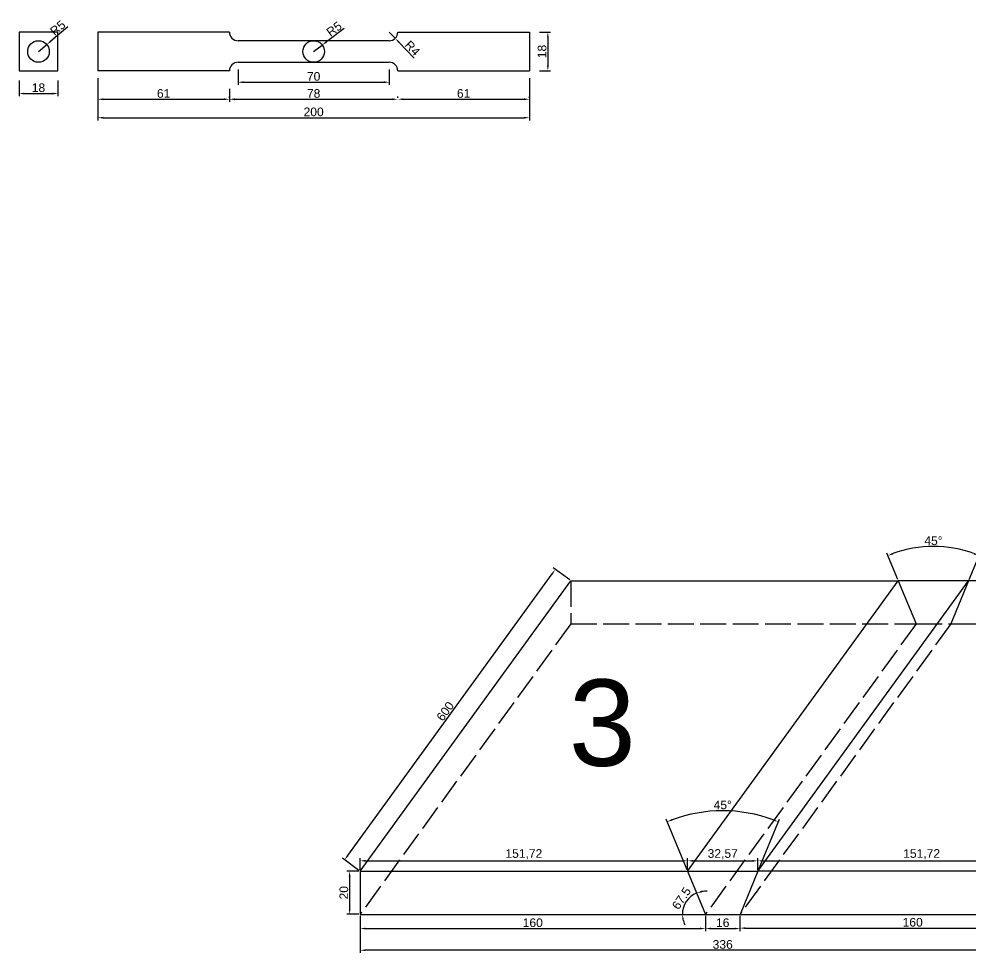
# Model space of a CAD drawing. Header units: millimetres. Extents: x 3071 to 17740, y -10095 to 4997.
# Drawn here: x 8612.6 to 9053.6, y 2220.3 to 2652.7 of the extents above; entities that cross this region are included whole.
import ezdxf

# ---------------------------------------------------------------- set-up
doc = ezdxf.new("R2010")
doc.units = ezdxf.units.MM
doc.linetypes.add('ACAD_ISO02W100', pattern=[15, 12, -3])
doc.layers.add('尺寸标注', color=6, linetype='Continuous')
doc.layers.add('标号', color=4, linetype='Continuous')
doc.styles.get("Standard").update_dxf_attribs({"font": 'arial.ttf'})
doc.dimstyles.new('ISO-25-old', dxfattribs={"dimtxt": 4, "dimasz": 2.5, "dimexe": 1.25, "dimexo": 0.625, "dimtad": 1, "dimtxsty": 'Standard', "dimcen": 2.5, "dimadec": 0, "dimazin": 0, "dimtfac": 1, "dimtmove": 0, "dimatfit": 3, "dimfxl": 1, "dimarcsym": 0})

# ---------------------------------------------------------------- blocks, each defined once
blk = doc.blocks.new('*D28')
at = {"layer": 'Defpoints', "color": 0, "transparency": 16777216}
for p in [(8770.58, 2238.15), (8930.58, 2238.15), (8930.58, 2231.57)]:
    blk.add_point(p, dxfattribs=at)
at = {"layer": '尺寸标注', "color": 0, "lineweight": -2, "transparency": 16777216}
for p, q in [((8770.58, 2237.52), (8770.58, 2230.32)), ((8930.58, 2237.52), (8930.58, 2230.32)), ((8773.08, 2231.57), (8928.08, 2231.57))]:
    blk.add_line(p, q, dxfattribs=at)
at = {"layer": '尺寸标注', "color": 0, "transparency": 16777216}
for points in [[(8773.08, 2231.98), (8773.08, 2231.15), (8770.58, 2231.57)], [(8928.08, 2231.98), (8928.08, 2231.15), (8930.58, 2231.57)]]:
    blk.add_solid(points, dxfattribs=at)
at = {"layer": '尺寸标注', "color": 0, "transparency": 16777216, "insert": (8850.58, 2234.23), "char_height": 4, "attachment_point": 5}
blk.add_mtext('160', dxfattribs=at)
blk = doc.blocks.new('*D29')
at = {"layer": 'Defpoints', "color": 0, "transparency": 16777216}
for p in [(8770.58, 2258.15), (8765.75, 2238.15), (8770.58, 2238.15)]:
    blk.add_point(p, dxfattribs=at)
at = {"layer": '尺寸标注', "color": 0, "lineweight": -2, "transparency": 16777216}
for p, q in [((8769.96, 2258.15), (8764.5, 2258.15)), ((8765.75, 2255.65), (8765.75, 2240.65)), ((8769.96, 2238.15), (8764.5, 2238.15))]:
    blk.add_line(p, q, dxfattribs=at)
at = {"layer": '尺寸标注', "color": 0, "transparency": 16777216}
for points in [[(8765.33, 2255.65), (8766.16, 2255.65), (8765.75, 2258.15)], [(8765.33, 2240.65), (8766.16, 2240.65), (8765.75, 2238.15)]]:
    blk.add_solid(points, dxfattribs=at)
at = {"layer": '尺寸标注', "color": 0, "transparency": 16777216, "insert": (8763.08, 2248.15), "char_height": 4, "attachment_point": 5, "rotation": 90}
blk.add_mtext('20', dxfattribs=at)
blk = doc.blocks.new('*D30')
at = {"layer": 'Defpoints', "color": 0, "transparency": 16777216}
for p in [(8861.01, 2397.81), (8868.2, 2392.59), (8770.58, 2258.15)]:
    blk.add_point(p, dxfattribs=at)
at = {"layer": '尺寸标注', "color": 0, "lineweight": -2, "transparency": 16777216}
for p, q in [((8764.86, 2265.39), (8859.54, 2395.79)), ((8867.7, 2392.96), (8860, 2398.55)), ((8770.07, 2258.51), (8762.38, 2264.1))]:
    blk.add_line(p, q, dxfattribs=at)
at = {"layer": '尺寸标注', "color": 0, "transparency": 16777216}
for points in [[(8859.21, 2396.04), (8859.88, 2395.55), (8861.01, 2397.81)], [(8764.52, 2265.63), (8765.2, 2265.14), (8763.39, 2263.37)]]:
    blk.add_solid(points, dxfattribs=at)
at = {"layer": '尺寸标注', "color": 0, "transparency": 16777216, "insert": (8810.04, 2332.16), "char_height": 4, "attachment_point": 5, "rotation": 54.0168}
blk.add_mtext('600', dxfattribs=at)
blk = doc.blocks.new('*D31')
at = {"layer": 'Defpoints', "color": 0, "transparency": 16777216}
for p in [(8922.3, 2258.15), (8923.03, 2245.7), (8770.58, 2238.15), (8930.58, 2238.15), (8930.58, 2238.15)]:
    blk.add_point(p, dxfattribs=at)
at = {"layer": '尺寸标注', "color": 0, "lineweight": -2, "transparency": 16777216}
for start, end in [(112.5, 180), (85.6085, 99.0543), (193.4457, 206.8915)]:
    blk.add_arc((8930.58, 2238.15), 10.68, start, end, dxfattribs=at)
at = {"layer": '尺寸标注', "color": 0, "transparency": 16777216}
for points in [[(8929.01, 2248.29), (8928.79, 2249.09), (8926.49, 2248.01)], [(8919.78, 2235.61), (8920.61, 2235.71), (8919.9, 2238.15)]]:
    blk.add_solid(points, dxfattribs=at)
at = {"layer": '尺寸标注', "color": 0, "transparency": 16777216, "insert": (8919.48, 2245.56), "char_height": 4, "attachment_point": 5, "rotation": 56.25}
blk.add_mtext('67.5', dxfattribs=at)
blk = doc.blocks.new('*D24')
at = {"layer": 'Defpoints', "color": 0, "transparency": 16777216}
for p in [(8922.3, 2262.91), (8770.58, 2258.15), (8922.3, 2258.15)]:
    blk.add_point(p, dxfattribs=at)
at = {"layer": '尺寸标注', "color": 0, "lineweight": -2, "transparency": 16777216}
for p, q in [((8770.58, 2258.77), (8770.58, 2264.16)), ((8773.08, 2262.91), (8919.8, 2262.91)), ((8922.3, 2258.77), (8922.3, 2264.16))]:
    blk.add_line(p, q, dxfattribs=at)
at = {"layer": '尺寸标注', "color": 0, "transparency": 16777216}
for points in [[(8773.08, 2263.33), (8773.08, 2262.5), (8770.58, 2262.91)], [(8919.8, 2263.33), (8919.8, 2262.5), (8922.3, 2262.91)]]:
    blk.add_solid(points, dxfattribs=at)
at = {"layer": '尺寸标注', "color": 0, "transparency": 16777216, "insert": (8846.44, 2265.94), "char_height": 4, "attachment_point": 5}
blk.add_mtext('151,72', dxfattribs=at)
blk = doc.blocks.new('*D32')
at = {"layer": 'Defpoints', "color": 0, "transparency": 16777216}
for p in [(8930.58, 2238.15), (8946.58, 2238.15), (8946.58, 2231.57)]:
    blk.add_point(p, dxfattribs=at)
at = {"layer": '尺寸标注', "color": 0, "lineweight": -2, "transparency": 16777216}
for p, q in [((8930.58, 2237.52), (8930.58, 2230.32)), ((8946.58, 2237.52), (8946.58, 2230.32)), ((8933.08, 2231.57), (8944.08, 2231.57))]:
    blk.add_line(p, q, dxfattribs=at)
at = {"layer": '尺寸标注', "color": 0, "transparency": 16777216}
for points in [[(8933.08, 2231.98), (8933.08, 2231.15), (8930.58, 2231.57)], [(8944.08, 2231.98), (8944.08, 2231.15), (8946.58, 2231.57)]]:
    blk.add_solid(points, dxfattribs=at)
at = {"layer": '尺寸标注', "color": 0, "transparency": 16777216, "insert": (8938.58, 2234.23), "char_height": 4, "attachment_point": 5}
blk.add_mtext('16', dxfattribs=at)
blk = doc.blocks.new('*D33')
at = {"layer": 'Defpoints', "color": 0, "transparency": 16777216}
for p in [(8954.86, 2262.91), (8922.3, 2258.15), (8954.86, 2258.15)]:
    blk.add_point(p, dxfattribs=at)
at = {"layer": '尺寸标注', "color": 0, "lineweight": -2, "transparency": 16777216}
for p, q in [((8922.3, 2258.77), (8922.3, 2264.16)), ((8924.8, 2262.91), (8952.36, 2262.91)), ((8954.86, 2258.77), (8954.86, 2264.16))]:
    blk.add_line(p, q, dxfattribs=at)
at = {"layer": '尺寸标注', "color": 0, "transparency": 16777216}
for points in [[(8924.8, 2263.33), (8924.8, 2262.5), (8922.3, 2262.91)], [(8952.36, 2263.33), (8952.36, 2262.5), (8954.86, 2262.91)]]:
    blk.add_solid(points, dxfattribs=at)
at = {"layer": '尺寸标注', "color": 0, "transparency": 16777216, "insert": (8938.58, 2265.94), "char_height": 4, "attachment_point": 5}
blk.add_mtext('32,57', dxfattribs=at)
blk = doc.blocks.new('*D34')
at = {"layer": 'Defpoints', "color": 0, "transparency": 16777216}
for p in [(9106.58, 2262.91), (8954.86, 2258.15), (9106.58, 2258.15)]:
    blk.add_point(p, dxfattribs=at)
at = {"layer": '尺寸标注', "color": 0, "lineweight": -2, "transparency": 16777216}
for p, q in [((8954.86, 2258.77), (8954.86, 2264.16)), ((8957.36, 2262.91), (9104.08, 2262.91)), ((9106.58, 2258.77), (9106.58, 2264.16))]:
    blk.add_line(p, q, dxfattribs=at)
at = {"layer": '尺寸标注', "color": 0, "transparency": 16777216}
for points in [[(8957.36, 2263.33), (8957.36, 2262.5), (8954.86, 2262.91)], [(9104.08, 2263.33), (9104.08, 2262.5), (9106.58, 2262.91)]]:
    blk.add_solid(points, dxfattribs=at)
at = {"layer": '尺寸标注', "color": 0, "transparency": 16777216, "insert": (9030.72, 2265.94), "char_height": 4, "attachment_point": 5}
blk.add_mtext('151,72', dxfattribs=at)
blk = doc.blocks.new('*D35')
at = {"layer": 'Defpoints', "color": 0, "transparency": 16777216}
for p in [(8946.58, 2238.15), (9106.58, 2238.15), (9106.58, 2231.78)]:
    blk.add_point(p, dxfattribs=at)
at = {"layer": '尺寸标注', "color": 0, "lineweight": -2, "transparency": 16777216}
for p, q in [((8946.58, 2237.52), (8946.58, 2230.53)), ((9106.58, 2237.52), (9106.58, 2230.53)), ((8949.08, 2231.78), (9104.08, 2231.78))]:
    blk.add_line(p, q, dxfattribs=at)
at = {"layer": '尺寸标注', "color": 0, "transparency": 16777216}
for points in [[(8949.08, 2232.19), (8949.08, 2231.36), (8946.58, 2231.78)], [(9104.08, 2232.19), (9104.08, 2231.36), (9106.58, 2231.78)]]:
    blk.add_solid(points, dxfattribs=at)
at = {"layer": '尺寸标注', "color": 0, "transparency": 16777216, "insert": (9026.58, 2234.44), "char_height": 4, "attachment_point": 5}
blk.add_mtext('160', dxfattribs=at)
blk = doc.blocks.new('*D36')
at = {"layer": 'Defpoints', "color": 0, "transparency": 16777216}
for p in [(8770.58, 2238.15), (9106.58, 2238.15), (8770.58, 2221.52)]:
    blk.add_point(p, dxfattribs=at)
at = {"layer": '尺寸标注', "color": 0, "lineweight": -2, "transparency": 16777216}
for p, q in [((8770.58, 2237.52), (8770.58, 2220.27)), ((9106.58, 2237.52), (9106.58, 2220.27)), ((9104.08, 2221.52), (8773.08, 2221.52))]:
    blk.add_line(p, q, dxfattribs=at)
at = {"layer": '尺寸标注', "color": 0, "transparency": 16777216}
for points in [[(8773.08, 2221.93), (8773.08, 2221.1), (8770.58, 2221.52)], [(9104.08, 2221.93), (9104.08, 2221.1), (9106.58, 2221.52)]]:
    blk.add_solid(points, dxfattribs=at)
at = {"layer": '尺寸标注', "color": 0, "transparency": 16777216, "insert": (8938.58, 2224.19), "char_height": 4, "attachment_point": 5}
blk.add_mtext('336', dxfattribs=at)
blk = doc.blocks.new('*D37')
at = {"layer": 'Defpoints', "color": 0, "transparency": 16777216}
for p in [(9043.4, 2407.96), (9019.92, 2392.59), (9052.49, 2392.59), (9028.2, 2372.59), (9044.2, 2372.59)]:
    blk.add_point(p, dxfattribs=at)
at = {"layer": '尺寸标注', "color": 0, "lineweight": -2, "transparency": 16777216}
for p, q in [((9019.68, 2393.17), (9014.62, 2405.39)), ((9052.73, 2393.17), (9057.79, 2405.39))]:
    blk.add_line(p, q, dxfattribs=at)
blk.add_arc((9036.2, 2353.28), 55.15, 70.0975, 109.9025, dxfattribs=at)
at = {"layer": '尺寸标注', "color": 0, "transparency": 16777216}
for points in [[(9017.58, 2404.75), (9017.28, 2405.52), (9015.1, 2404.23)], [(9055.13, 2405.52), (9054.83, 2404.75), (9057.31, 2404.23)]]:
    blk.add_solid(points, dxfattribs=at)
at = {"layer": '尺寸标注', "color": 0, "transparency": 16777216, "insert": (9036.2, 2411.09), "char_height": 4, "attachment_point": 5}
blk.add_mtext('45°', dxfattribs=at)
blk = doc.blocks.new('*D38')
at = {"layer": 'Defpoints', "color": 0, "transparency": 16777216}
for p in [(8947.36, 2285.54), (8922.3, 2258.15), (8954.86, 2258.15), (8930.58, 2238.15), (8946.58, 2238.15)]:
    blk.add_point(p, dxfattribs=at)
at = {"layer": '尺寸标注', "color": 0, "lineweight": -2, "transparency": 16777216}
for p, q in [((8922.06, 2258.72), (8912.35, 2282.15)), ((8955.1, 2258.72), (8964.81, 2282.15))]:
    blk.add_line(p, q, dxfattribs=at)
blk.add_arc((8938.58, 2218.83), 67.28, 69.629, 110.371, dxfattribs=at)
at = {"layer": '尺寸标注', "color": 0, "transparency": 16777216}
for points in [[(8915.31, 2281.52), (8915.01, 2282.29), (8912.83, 2280.99)], [(8962.15, 2282.29), (8961.85, 2281.52), (8964.33, 2280.99)]]:
    blk.add_solid(points, dxfattribs=at)
at = {"layer": '尺寸标注', "color": 0, "transparency": 16777216, "insert": (8938.58, 2288.77), "char_height": 4, "attachment_point": 5}
blk.add_mtext('45°', dxfattribs=at)
blk = doc.blocks.new('*D25')
at = {"color": 0, "lineweight": -2, "transparency": 16777216}
for p, q in [((8649.07, 2620.38), (8649.07, 2614.27)), ((8710.07, 2620.38), (8710.07, 2614.27)), ((8651.57, 2615.52), (8707.57, 2615.52))]:
    blk.add_line(p, q, dxfattribs=at)
at = {"color": 0, "transparency": 16777216}
for points in [[(8651.57, 2615.94), (8651.57, 2615.1), (8649.07, 2615.52)], [(8707.57, 2615.94), (8707.57, 2615.1), (8710.07, 2615.52)]]:
    blk.add_solid(points, dxfattribs=at)
at = {"layer": 'Defpoints', "color": 0, "transparency": 16777216}
for p in [(8649.07, 2621.01), (8710.07, 2621.01), (8710.07, 2615.52)]:
    blk.add_point(p, dxfattribs=at)
at = {"color": 0, "transparency": 16777216, "insert": (8679.57, 2618.19), "char_height": 4, "attachment_point": 5}
blk.add_mtext('61', dxfattribs=at)
blk = doc.blocks.new('*D26')
at = {"color": 0, "lineweight": -2, "transparency": 16777216}
for p, q in [((8710.07, 2616.15), (8710.07, 2616.77)), ((8712.57, 2615.52), (8785.57, 2615.52)), ((8788.07, 2616.15), (8788.07, 2616.77))]:
    blk.add_line(p, q, dxfattribs=at)
at = {"color": 0, "transparency": 16777216}
for points in [[(8712.57, 2615.94), (8712.57, 2615.1), (8710.07, 2615.52)], [(8785.57, 2615.94), (8785.57, 2615.1), (8788.07, 2615.52)]]:
    blk.add_solid(points, dxfattribs=at)
at = {"layer": 'Defpoints', "color": 0, "transparency": 16777216}
for p in [(8710.07, 2615.52), (8788.07, 2615.52), (8788.07, 2615.52)]:
    blk.add_point(p, dxfattribs=at)
at = {"color": 0, "transparency": 16777216, "insert": (8749.07, 2618.19), "char_height": 4, "attachment_point": 5}
blk.add_mtext('78', dxfattribs=at)
blk = doc.blocks.new('*D27')
at = {"color": 0, "lineweight": -2, "transparency": 16777216}
for p, q in [((8788.07, 2616.15), (8788.07, 2616.77)), ((8790.57, 2615.52), (8846.57, 2615.52)), ((8849.07, 2616.15), (8849.07, 2616.77))]:
    blk.add_line(p, q, dxfattribs=at)
at = {"color": 0, "transparency": 16777216}
for points in [[(8790.57, 2615.94), (8790.57, 2615.1), (8788.07, 2615.52)], [(8846.57, 2615.94), (8846.57, 2615.1), (8849.07, 2615.52)]]:
    blk.add_solid(points, dxfattribs=at)
at = {"layer": 'Defpoints', "color": 0, "transparency": 16777216}
for p in [(8788.07, 2615.52), (8849.07, 2615.52), (8849.07, 2615.52)]:
    blk.add_point(p, dxfattribs=at)
at = {"color": 0, "transparency": 16777216, "insert": (8818.57, 2618.19), "char_height": 4, "attachment_point": 5}
blk.add_mtext('61', dxfattribs=at)
blk = doc.blocks.new('*D39')
at = {"color": 0, "lineweight": -2, "transparency": 16777216}
for p, q in [((8649.07, 2625.3), (8649.07, 2605.74)), ((8849.07, 2625.3), (8849.07, 2605.74)), ((8651.57, 2606.99), (8846.57, 2606.99))]:
    blk.add_line(p, q, dxfattribs=at)
at = {"color": 0, "transparency": 16777216}
for points in [[(8651.57, 2607.41), (8651.57, 2606.57), (8649.07, 2606.99)], [(8846.57, 2607.41), (8846.57, 2606.57), (8849.07, 2606.99)]]:
    blk.add_solid(points, dxfattribs=at)
at = {"layer": 'Defpoints', "color": 0, "transparency": 16777216}
for p in [(8649.07, 2625.93), (8849.07, 2625.93), (8849.07, 2606.99)]:
    blk.add_point(p, dxfattribs=at)
at = {"color": 0, "transparency": 16777216, "insert": (8749.07, 2609.66), "char_height": 4, "attachment_point": 5}
blk.add_mtext('200', dxfattribs=at)
blk = doc.blocks.new('*D40')
at = {"color": 0, "lineweight": -2, "transparency": 16777216}
for p, q in [((8714.07, 2629.3), (8714.07, 2622.16)), ((8784.07, 2629.3), (8784.07, 2622.16)), ((8716.57, 2623.41), (8781.57, 2623.41))]:
    blk.add_line(p, q, dxfattribs=at)
at = {"color": 0, "transparency": 16777216}
for points in [[(8716.57, 2623.83), (8716.57, 2622.99), (8714.07, 2623.41)], [(8781.57, 2623.83), (8781.57, 2622.99), (8784.07, 2623.41)]]:
    blk.add_solid(points, dxfattribs=at)
at = {"layer": 'Defpoints', "color": 0, "transparency": 16777216}
for p in [(8714.07, 2629.93), (8784.07, 2629.93), (8784.07, 2623.41)]:
    blk.add_point(p, dxfattribs=at)
at = {"color": 0, "transparency": 16777216, "insert": (8749.07, 2626.08), "char_height": 4, "attachment_point": 5}
blk.add_mtext('70', dxfattribs=at)
blk = doc.blocks.new('*D42')
at = {"color": 0, "lineweight": -2, "transparency": 16777216}
for p, q in [((8853.65, 2646.63), (8858.82, 2646.63)), ((8857.57, 2644.13), (8857.57, 2631.13)), ((8853.65, 2628.63), (8858.82, 2628.63))]:
    blk.add_line(p, q, dxfattribs=at)
at = {"color": 0, "transparency": 16777216}
for points in [[(8857.15, 2644.13), (8857.98, 2644.13), (8857.57, 2646.63)], [(8857.15, 2631.13), (8857.98, 2631.13), (8857.57, 2628.63)]]:
    blk.add_solid(points, dxfattribs=at)
at = {"layer": 'Defpoints', "color": 0, "transparency": 16777216}
for p in [(8853.02, 2646.63), (8853.02, 2628.63), (8857.57, 2628.63)]:
    blk.add_point(p, dxfattribs=at)
at = {"color": 0, "transparency": 16777216, "insert": (8854.9, 2637.63), "char_height": 4, "attachment_point": 5, "rotation": 90}
blk.add_mtext('18', dxfattribs=at)
blk = doc.blocks.new('*D43')
at = {"color": 0, "lineweight": -2, "transparency": 16777216}
for p, q in [((8784.07, 2646.63), (8786.84, 2643.74)), ((8795.62, 2634.59), (8788.57, 2641.94))]:
    blk.add_line(p, q, dxfattribs=at)
at = {"color": 0, "transparency": 16777216}
blk.add_solid([(8788.87, 2642.23), (8788.27, 2641.65), (8786.84, 2643.74)], dxfattribs=at)
at = {"layer": 'Defpoints', "color": 0, "transparency": 16777216}
for p in [(8784.07, 2646.63), (8786.84, 2643.74)]:
    blk.add_point(p, dxfattribs=at)
at = {"color": 0, "transparency": 16777216, "insert": (8794.85, 2639.18), "char_height": 4, "attachment_point": 5, "rotation": 313.8096}
blk.add_mtext('R4', dxfattribs=at)
blk = doc.blocks.new('*D44')
at = {"color": 0, "lineweight": -2, "transparency": 16777216}
for p, q in [((8612.59, 2624.26), (8612.59, 2616.92)), ((8630.59, 2624.26), (8630.59, 2616.92)), ((8615.09, 2618.17), (8628.09, 2618.17))]:
    blk.add_line(p, q, dxfattribs=at)
at = {"color": 0, "transparency": 16777216}
for points in [[(8615.09, 2618.59), (8615.09, 2617.75), (8612.59, 2618.17)], [(8628.09, 2618.59), (8628.09, 2617.75), (8630.59, 2618.17)]]:
    blk.add_solid(points, dxfattribs=at)
at = {"layer": 'Defpoints', "color": 0, "transparency": 16777216}
for p in [(8612.59, 2624.89), (8630.59, 2624.89), (8630.59, 2618.17)]:
    blk.add_point(p, dxfattribs=at)
at = {"color": 0, "transparency": 16777216, "insert": (8621.59, 2620.84), "char_height": 4, "attachment_point": 5}
blk.add_mtext('18', dxfattribs=at)
blk = doc.blocks.new('*D268')
at = {"color": 0, "lineweight": -2, "transparency": 16777216}
for p, q in [((8635.19, 2649.01), (8627.34, 2642.44)), ((8621.59, 2637.63), (8625.42, 2640.84))]:
    blk.add_line(p, q, dxfattribs=at)
at = {"color": 0, "transparency": 16777216}
blk.add_solid([(8627.07, 2642.76), (8627.61, 2642.12), (8625.42, 2640.84)], dxfattribs=at)
at = {"layer": 'Defpoints', "color": 0, "transparency": 16777216}
for p in [(8621.59, 2637.63), (8625.42, 2640.84)]:
    blk.add_point(p, dxfattribs=at)
at = {"color": 0, "transparency": 16777216, "insert": (8630.52, 2648.57), "char_height": 4, "attachment_point": 5, "rotation": 39.9103}
blk.add_mtext('R5', dxfattribs=at)
blk = doc.blocks.new('*D269')
at = {"color": 0, "lineweight": -2, "transparency": 16777216}
for p, q in [((8763.26, 2648.26), (8755.07, 2642.13)), ((8749.07, 2637.63), (8753.07, 2640.63))]:
    blk.add_line(p, q, dxfattribs=at)
at = {"color": 0, "transparency": 16777216}
blk.add_solid([(8754.82, 2642.46), (8755.32, 2641.79), (8753.07, 2640.63)], dxfattribs=at)
at = {"layer": 'Defpoints', "color": 0, "transparency": 16777216}
for p in [(8749.07, 2637.63), (8753.07, 2640.63)]:
    blk.add_point(p, dxfattribs=at)
at = {"color": 0, "transparency": 16777216, "insert": (8758.57, 2648.07), "char_height": 4, "attachment_point": 5, "rotation": 36.821}
blk.add_mtext('R5', dxfattribs=at)

msp = doc.modelspace()

# ---------------------------------------------------------------- linework, layer by layer
for p, q in [((8612.588, 2646.631), (8612.588, 2628.631)), ((8630.588, 2646.631), (8612.588, 2646.631)), ((8630.588, 2628.631), (8630.588, 2646.631)), ((8710.068, 2646.631), (8649.068, 2646.631)), ((8649.068, 2646.631), (8649.068, 2628.631)), ((8788.068, 2646.631), (8849.068, 2646.631)), ((8849.068, 2646.631), (8849.068, 2628.631)), ((8724.068, 2642.631), (8714.068, 2642.631)), ((8774.068, 2642.631), (8724.068, 2642.631)), ((8784.068, 2642.631), (8774.068, 2642.631)), ((8612.588, 2628.631), (8630.588, 2628.631)), ((8710.068, 2628.631), (8649.068, 2628.631)), ((8714.068, 2632.631), (8724.068, 2632.631)), ((8724.068, 2632.631), (8774.068, 2632.631)), ((8774.068, 2632.631), (8784.068, 2632.631)), ((8788.068, 2628.631), (8849.068, 2628.631)), ((8770.581, 2258.146), (8868.202, 2392.593)), ((8868.202, 2392.593), (9019.918, 2392.593)), ((8922.296, 2258.146), (9019.918, 2392.593)), ((8954.865, 2258.146), (9052.486, 2392.593)), ((9019.918, 2392.593), (9028.202, 2372.593)), ((9204.202, 2392.593), (9019.918, 2392.593)), ((9052.486, 2392.593), (9044.202, 2372.593)), ((9044.202, 2372.593), (9044.202, 2372.593)), ((8770.581, 2258.146), (8770.581, 2238.146)), ((8770.581, 2258.146), (8922.296, 2258.146)), ((8922.296, 2258.146), (8930.581, 2238.146)), ((8922.296, 2258.146), (8954.865, 2258.146)), ((8954.865, 2258.146), (8946.581, 2238.146)), ((9106.581, 2258.146), (8954.865, 2258.146)), ((8770.581, 2238.146), (8930.581, 2238.146)), ((8930.581, 2238.146), (8946.581, 2238.146)), ((8946.581, 2238.146), (9106.581, 2238.146))]:
    msp.add_line(p, q)
at = {"linetype": 'ACAD_ISO02W100'}
for p, q in [((8868.202, 2392.593), (8868.202, 2372.593)), ((8868.202, 2372.593), (8770.581, 2238.146)), ((8868.202, 2372.593), (9028.202, 2372.593)), ((9028.202, 2372.593), (8930.581, 2238.146)), ((9044.202, 2372.593), (8946.581, 2238.146)), ((9028.202, 2372.593), (9044.202, 2372.593)), ((9044.202, 2372.593), (9204.202, 2372.593))]:
    msp.add_line(p, q, dxfattribs=at)
for centre in [(8621.588, 2637.631), (8749.068, 2637.631)]:
    msp.add_circle(centre, 5)
for centre, start, end in [((8714.068, 2646.631), 180, 270), ((8784.068, 2646.631), 270, 0), ((8714.068, 2628.631), 90, 180), ((8784.068, 2628.631), 0, 90)]:
    msp.add_arc(centre, 4, start, end)

# ---------------------------------------------------------------- texts
at = {"layer": '标号', "insert": (8867.246, 2306.313), "char_height": 40, "attachment_point": 7}
msp.add_mtext_dynamic_manual_height_columns('3 ', width=70.10425, gutter_width=12.5, heights=[0], dxfattribs=at)

# ---------------------------------------------------------------- dimensions: what is measured, and where the dimension line sits
for center, mpoint, picture, middle in [((8621.588, 2637.631), (8625.423, 2640.839), '*D268', (8630.517, 2648.566)), ((8749.068, 2637.631), (8753.07, 2640.627), '*D269', (8758.573, 2648.069)), ((8784.068, 2646.631), (8786.837, 2643.744), '*D43', (8794.852, 2639.181))]:
    dim = msp.add_radius_dim(center=center, mpoint=mpoint, dimstyle='ISO-25-old')
    dim.commit()
    dim.dimension.update_dxf_attribs({"geometry": picture, "text_midpoint": middle})
for p1, p2, distance, picture, middle in [((8853.025, 2646.631), (8853.025, 2628.631), 4.541, '*D42', (8854.898, 2637.631)), ((8714.068, 2629.926), (8784.068, 2629.926), -6.517, '*D40', (8749.068, 2626.076)), ((8612.588, 2624.885), (8630.588, 2624.885), -6.716, '*D44', (8621.588, 2620.836)), ((8649.068, 2625.926), (8849.068, 2625.926), -18.936, '*D39', (8749.068, 2609.657)), ((8649.068, 2621.007), (8710.068, 2621.007), -5.487, '*D25', (8679.568, 2618.187)), ((8710.068, 2615.52), (8788.068, 2615.52), 0, '*D26', (8749.068, 2618.187)), ((8788.068, 2615.52), (8849.068, 2615.52), 0, '*D27', (8818.568, 2618.187))]:
    dim = msp.add_aligned_dim(p1=p1, p2=p2, distance=distance, dimstyle='ISO-25-old')
    dim.commit()
    dim.dimension.update_dxf_attribs({"geometry": picture, "text_midpoint": middle})
at = {"layer": '尺寸标注'}
for base, line1, line2, picture, middle in [((9043.4, 2407.956), ((9052.486, 2392.593), (9044.202, 2372.593)), ((9019.918, 2392.593), (9028.202, 2372.593)), '*D37', (9036.202, 2411.087)), ((8947.363, 2285.539), ((8954.865, 2258.146), (8946.581, 2238.146)), ((8922.296, 2258.146), (8930.581, 2238.146)), '*D38', (8938.581, 2288.774))]:
    dim = msp.add_angular_dim_2l(base=base, line1=line1, line2=line2, dimstyle='ISO-25-old', dxfattribs=at)
    dim.commit()
    dim.dimension.update_dxf_attribs({"geometry": picture, "text_midpoint": middle})
dim = msp.add_aligned_dim(p1=(8770.581, 2258.146), p2=(8868.202, 2392.593), distance=8.887, text='600', dimstyle='ISO-25-old', dxfattribs=at)
dim.commit()
dim.dimension.update_dxf_attribs({"geometry": '*D30', "text_midpoint": (8810.042, 2332.158)})
for p1, p2, distance, picture, middle in [((8770.5807, 2258.1455), (8922.2964, 2258.1455), 4.769, '*D24', (8846.4386, 2265.9434)), ((8922.296, 2258.146), (8954.865, 2258.146), 4.769, '*D33', (8938.581, 2265.943)), ((8954.865, 2258.146), (9106.581, 2258.146), 4.769, '*D34', (9030.723, 2265.943)), ((8770.581, 2238.146), (8930.581, 2238.146), -6.578, '*D28', (8850.581, 2234.235)), ((9106.581, 2238.146), (8770.581, 2238.146), 16.629, '*D36', (8938.581, 2224.185)), ((8930.581, 2238.146), (8946.581, 2238.146), -6.578, '*D32', (8938.581, 2234.235)), ((8946.581, 2238.146), (9106.581, 2238.146), -6.37, '*D35', (9026.581, 2234.443))]:
    dim = msp.add_aligned_dim(p1=p1, p2=p2, distance=distance, dimstyle='ISO-25-old', dxfattribs=at)
    dim.commit()
    dim.dimension.update_dxf_attribs({"geometry": picture, "text_midpoint": middle})
dim = msp.add_linear_dim(base=(8765.747, 2238.146), p1=(8770.581, 2258.146), p2=(8770.581, 2238.146), angle=90, dimstyle='ISO-25-old', dxfattribs=at)
dim.commit()
dim.dimension.update_dxf_attribs({"geometry": '*D29', "text_midpoint": (8763.079, 2248.146)})
dim = msp.add_angular_dim_2l(base=(8923.03, 2245.696), line1=((8770.581, 2238.146), (8930.581, 2238.146)), line2=((8922.296, 2258.146), (8930.581, 2238.146)), text='67.5', dimstyle='ISO-25-old', dxfattribs=at)
dim.commit()
dim.dimension.update_dxf_attribs({"geometry": '*D31', "text_midpoint": (8919.485, 2245.56)})

doc.saveas('drawing.dxf')
